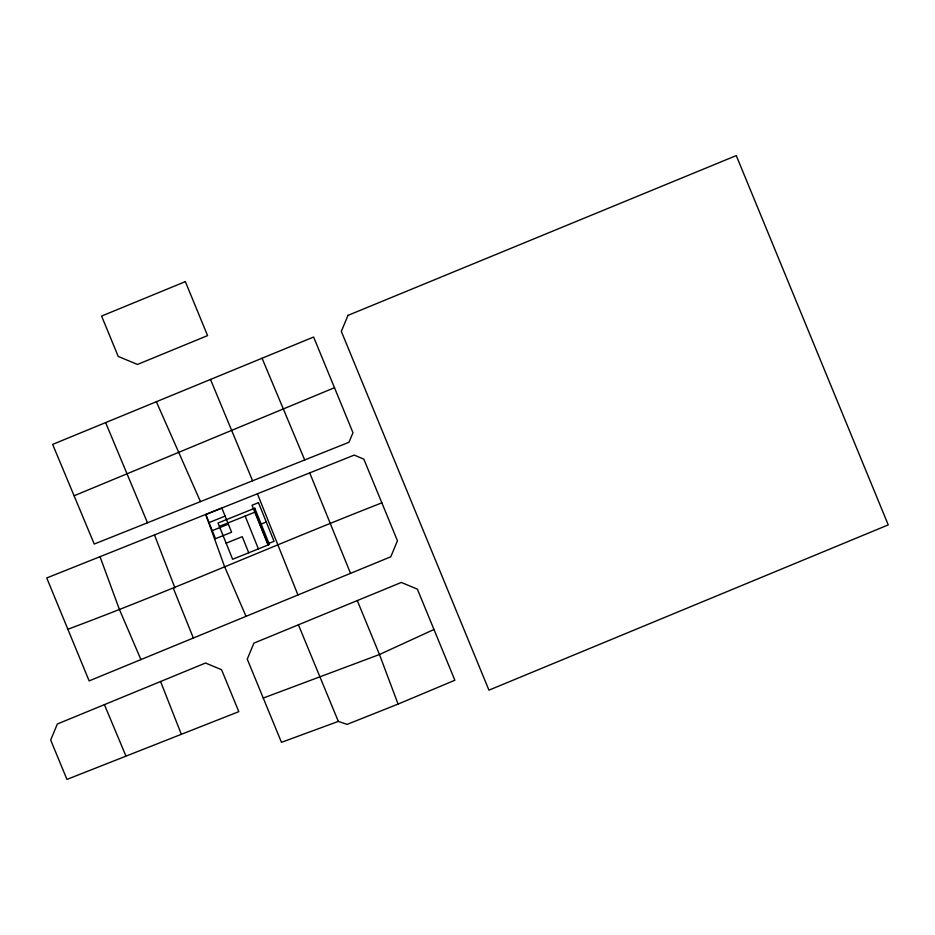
<?xml version="1.0" encoding="UTF-8"?>
<svg xmlns="http://www.w3.org/2000/svg" width="935" height="935" viewBox="0 0 935 935"><rect width="100%" height="100%" fill="white"/><g stroke="black" fill="none" stroke-linecap="round" stroke-linejoin="round"><path stroke-width="1.4" d="M433.969 629.489L379.47 654.512L263.249 698.048L247.249 659.128L253.911 643.128L401.337 582.447L417.372 589.155L454.866 680.236L398.076 704.078L347.084 724.391L338.33 721.399L281.47 742.332L263.249 698.048M67.823 629.278C173.571 589.786 276.725 543.913 381.866 502.855L397.445 540.757L390.783 556.792L89.129 680.89L46.75 577.97L354.272 455.088L363.844 459.155L381.866 502.855M74.099 495.772L334.485 387.709L313.622 337.032L52.652 444.394L94.236 544.053L348.954 442.278L352.986 432.73L334.485 387.709M104.404 704.639L205.525 663.02L221.56 669.717L238.811 711.652L66.958 779.404L50.677 740.041L57.339 724.006L104.404 704.639L125.828 755.772M209.008 522.595L225.113 516.108M212.257 530.648L228.35 524.161M259.825 524.582L266.265 521.987M226.141 543.165L242.247 536.678L248.733 552.784M219.374 526.37L255.173 512.076L268.322 544.895M156.367 401.734L200.452 501.604M246.034 616.364L224.447 566.306L205.735 514.449M140.928 659.584L119.364 609.351L100.033 556.699M262.069 358.245L304.693 459.95M105.62 422.597L147.485 522.782M210.492 379.446L252.59 480.777M338.33 721.399L298.417 624.802M357.287 600.574L379.47 654.512L398.076 704.078M309.73 472.9L350.52 573.354M245.169 516.073L258.387 548.892M173.419 588.454L193.346 638.021M257.417 493.797L297.961 594.987M160.575 681.521L181.261 734.104M154.462 534.925L174.939 587.87M347.984 315.375L341.322 331.376L488.947 690.159L888.25 524.897L736.277 155.596L347.984 315.375M185.352 281.634L101.599 316.065L118.219 356.434L137.457 364.451L207.57 335.607L185.352 281.634M221.864 508.067L205.77 514.554L215.494 538.7L231.599 532.214L221.864 508.067M258.481 502.668L252.041 505.262L267.609 543.901L274.048 541.307L258.481 502.668M254.787 508.219L218.03 523.027L232.628 559.27L269.385 544.462L254.787 508.219"/></g></svg>
